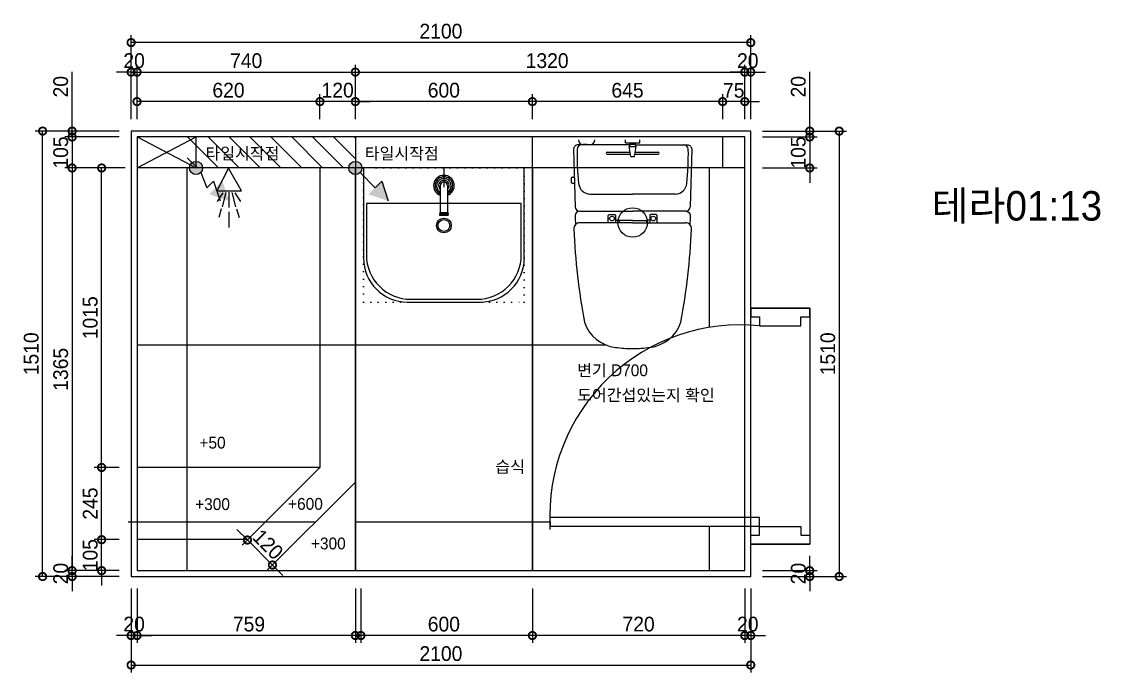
# Model space of a CAD drawing. Header units: inches. Extents: x 26859 to 99210, y 7818 to 34893.
# Drawn here: x 30796 to 34453, y 28966 to 31172 of the extents above; entities that cross this region are included whole.
import ezdxf

# ---------------------------------------------------------------- set-up
doc = ezdxf.new("R2010")
doc.units = ezdxf.units.IN
doc.header["$LTSCALE"] = 100
doc.header["$MEASUREMENT"] = 0
doc.header["$PDSIZE"] = 700.071425
doc.linetypes.add('DOT', pattern=[0.25, 0, -0.25])
doc.linetypes.add('HIDDEN', pattern=[0.375, 0.25, -0.125])
for name, color, linetype in [('0-ELC TEXT', 7, 'Continuous'), ('03-WAL NEW', 3, 'Continuous'), ('07-DIM WAL', 5, 'Continuous'), ('08-HAT', 8, 'Continuous'), ('1', 1, 'Continuous'), ('BATH', 4, 'Continuous'), ('CO-BATH', 6, 'Continuous'), ('fin', 5, 'Continuous'), ('HL', 6, 'HIDDEN'), ('TOILET-1', 6, 'Continuous'), ('WAL NEW', 3, 'Continuous'), ('도면층2', 2, 'Continuous'), ('도면층4', 4, 'Continuous'), ('도면층5', 5, 'Continuous')]:
    doc.layers.add(name, color=color, linetype=linetype)
doc.styles.add('스타일1', font='HY울릉도M.TTF')
doc.styles.add('코레일둥고', font='Korail_Round_Gothic_Medium.ttf')
doc.dimstyles.new('20', dxfattribs={"dimscale": 20, "dimtxt": 2.5, "dimasz": 2.5, "dimexe": 1.25, "dimexo": 2, "dimtad": 1, "dimdec": 0, "dimtxsty": '스타일1', "dimblk": 'DOTSMALL', "dimcen": 2.5, "dimclrd": 1, "dimclre": 1, "dimclrt": 7, "dimadec": 0, "dimazin": 0, "dimtfac": 1, "dimtdec": 0, "dimtix": 1, "dimtmove": 0, "dimatfit": 3, "dimldrblk": 'DOTSMALL', "dimfxl": 1.25, "dimarcsym": 0})
pattern_1 = [(0, (31357.4, 30675.96), (0, 600), []), (90, (31357.4, 30675.96), (-600, 4e-14), [])]

# ---------------------------------------------------------------- blocks, each defined once
blk = doc.blocks.new('A$C4B2D31F0')
at = {"layer": 'fin', "color": 4}
for p, q in [((185, 690.9), (20.4, 690.9)), ((37.2, 692.3), (24.7, 692.3)), ((37.2, 692.3), (49.7, 692.3)), ((200.9, 690.9), (365.5, 690.9)), ((47.7, 523.7), (192.9, 523.7)), ((338.2, 523.7), (192.9, 523.7)), ((12.6, 465.9), (192.9, 465.9)), ((373.3, 465.9), (192.9, 465.9)), ((192.9, 426.6), (13.7, 426.6)), ((192.9, 426.6), (372.2, 426.6))]:
    blk.add_line(p, q, dxfattribs=at)
for points in [[(20.4, 690.9), (7.9, 690.9, 0.421209), (-7.1, 675.5), (-2.4, 480.5, 0.001659)], [(365.5, 690.9), (378, 690.9, -0.421209), (392.9, 675.5), (388.3, 480.5, -0.001659)], [(12.6, 465.9, 0.371724), (-1.8, 451.2, 0.003515), (-1, 420.3, 0.320541)], [(373.3, 465.9, -0.371724), (387.7, 451.2, -0.003515), (386.9, 420.3, -0.320541)]]:
    blk.add_lwpolyline(points, format="xyb", dxfattribs=at)
for centre, radius, start, end in [((24.7, 707.3), 15, 180, 270), ((49.7, 707.3), 15, 270, 0), ((1004.3, 663.1), 1000, 179.3116, 185.9437), ((20.4, 674.9), 16, 90, 179.3116), ((365.5, 674.9), 16, 0.6884, 90), ((-618.4, 663.1), 1000, 354.0563, 0.6884), ((49.4, 563.7), 40, 185.9437, 267.5129), ((336.5, 563.7), 40, 272.4871, 354.0563), ((12.6, 480.9), 15, 181.3651, 270), ((373.3, 480.9), 15, 270, 358.6349), ((13.7, 406.6), 20, 90, 182.3333), ((2197.7, 495.6), 2205.9, 182.3333, 190.6081), ((-1811.8, 495.6), 2205.9, 349.3919, 357.6667), ((372.2, 406.6), 20, 357.6667, 90), ((148.7, 128.9), 125.5, 198.2964, 263.4241), ((237.2, 128.9), 125.5, 276.5759, 341.7036), ((192.9, 405.9), 405.9, 261.6993, 270), ((192.9, 405.9), 405.9, 270, 278.3007)]:
    blk.add_arc(centre, radius, start, end, dxfattribs=at)
at = {"layer": 'HL', "linetype": 'Continuous'}
for p, q in [((168.9, 697.3), (168.9, 707.3)), ((168.9, 697.3), (216.9, 697.3)), ((186, 692.5), (180.6, 697.3)), ((199.9, 692.5), (205.3, 697.3)), ((216.9, 697.3), (216.9, 707.3)), ((106.4, 666.3), (184.4, 666.3)), ((106.4, 659.3), (185.5, 659.3)), ((181.6, 685.5), (186, 692.5)), ((187, 651.2), (181.6, 685.5)), ((181.6, 685.5), (204.3, 685.5)), ((186, 692.5), (199.9, 692.5)), ((198.9, 651.2), (204.3, 685.5)), ((204.3, 685.5), (199.9, 692.5)), ((200.4, 659.3), (279.4, 659.3)), ((201.4, 666.3), (279.4, 666.3)), ((187, 651.2), (198.9, 651.2)), ((-16, 576.9), (-16, 564.8)), ((-12, 580.9), (-4.8, 580.9)), ((-12, 560.8), (-4.3, 560.8)), ((192.9, 433.7), (146.6, 433.7)), ((192.9, 433.7), (239.3, 433.7))]:
    blk.add_line(p, q, dxfattribs=at)
for points in [[(110.4, 426.6), (110.4, 450.8, -0.414214), (114.4, 454.8), (130.9, 454.8, -0.414214), (134.9, 450.8), (134.9, 435.2), (134.9, 426.6)], [(275.5, 426.6), (275.5, 450.8, 0.414214), (271.5, 454.8), (255, 454.8, 0.414214), (251, 450.8), (251, 435.2), (251, 426.6)], [(134.9, 435.2), (144.6, 435.2, -0.414214), (146.6, 433.2), (146.6, 426.6)], [(251, 435.2), (241.3, 435.2, 0.414214), (239.3, 433.2), (239.3, 426.6)]]:
    blk.add_lwpolyline(points, format="xyb", dxfattribs=at)
for centre in [(122.9, 440.9), (262.9, 440.9)]:
    blk.add_circle(centre, 8, dxfattribs=at)
for centre, radius, start, end in [((106.4, 662.8), 3.5, 90, 270), ((279.4, 662.8), 3.5, 270, 90), ((-12, 576.9), 4, 90, 180), ((-12, 564.8), 4, 180, 270)]:
    blk.add_arc(centre, radius, start, end, dxfattribs=at)
blk = doc.blocks.new('B-003')
blk.add_line((0, 0), (0, -65))
at = {"layer": 'CO-BATH'}
for p, q in [((272.5, 0), (-272.5, 0)), ((272.5, -305), (272.5, 0)), ((-272.5, 0), (-272.5, -305)), ((-122.5, -455), (122.5, -455))]:
    blk.add_line(p, q, dxfattribs=at)
at = {"layer": 'CO-BATH', "color": 8}
for p, q in [((-12.5, -60), (-12.5, -150.5)), ((12.5, -60), (12.5, -150.5)), ((-262.5, -120), (-262.5, -295)), ((262.5, -120), (-262.5, -120)), ((262.5, -295), (262.5, -120)), ((-14.5, -155.5), (-14.5, -160.5)), ((-14.5, -160.5), (14.5, -160.5)), ((-13.5, -150.5), (-13.5, -155.5)), ((13.5, -150.5), (13.5, -155.5)), ((14.5, -155.5), (14.5, -160.5)), ((-112.5, -445), (112.5, -445))]:
    blk.add_line(p, q, dxfattribs=at)
at = {"layer": 'CO-BATH', "color": 251}
for p, q in [((-14.5, -155.5), (14.5, -155.5)), ((-13.5, -150.5), (13.5, -150.5))]:
    blk.add_line(p, q, dxfattribs=at)
at = {"layer": 'CO-BATH', "color": 8, "linetype": 'DOT'}
blk.add_lwpolyline([(-272.5, -455), (272.5, -455), (272.5, 0), (-272.5, 0)], close=True, dxfattribs=at)
at = {"layer": 'CO-BATH', "color": 8}
blk.add_circle((0, -195), 25, dxfattribs=at)
at = {"layer": 'CO-BATH', "color": 251}
blk.add_circle((0, -195), 20, dxfattribs=at)
at = {"layer": 'CO-BATH', "color": 8}
for centre, radius, start, end in [((0, -60), 35, 290.9248, 249.0751), ((0, -60), 12.5, 360, 180), ((-112.5, -295), 150, 180, 270), ((112.5, -295), 150, 270, 0)]:
    blk.add_arc(centre, radius, start, end, dxfattribs=at)
at = {"layer": 'CO-BATH', "color": 251}
for radius, start, end in [(30, 294.6243, 245.3757), (25, 300, 240), (18, 313.9829, 226.017)]:
    blk.add_arc((0, -60), radius, start, end, dxfattribs=at)
at = {"layer": 'CO-BATH'}
for centre, start, end in [((-122.5, -305), 180, 270), ((122.5, -305), 270, 0)]:
    blk.add_arc(centre, 150, start, end, dxfattribs=at)
blk = doc.blocks.new('AC-8')
at = {"layer": 'BATH'}
for p, q in [((-50.8, 54), (-0.1, 142.7)), ((-0.1, 142.7), (45.4, 54)), ((45.4, 54), (-50.8, 54)), ((-24.7, 46.5), (-46.3, 12.2)), ((-13.5, 47.3), (-27.7, -7.9)), ((-1.6, 49.5), (-1.6, -10.8)), ((10.4, 47.3), (24.5, -7.9)), ((21.6, 46.5), (43.2, 12.2)), ((-31.4, -16.2), (-41.1, -49)), ((-1.6, -27.3), (-1.6, -88.5)), ((28.3, -16.2), (38, -49))]:
    blk.add_line(p, q, dxfattribs=at)
blk = doc.blocks.new('_DOTSMALL')
at = {"color": 0, "linetype": 'ByBlock', "const_width": 0.5}
blk.add_lwpolyline([(-0.0625, 0, 1), (0.0625, 0, 1)], format="xyb", close=True, dxfattribs=at)
blk = doc.blocks.new('*D491')
at = {"layer": '07-DIM WAL', "color": 1, "lineweight": -2}
for p, q in [((31167.4, 30841), (31167.4, 31126)), ((33267.4, 30841), (33267.4, 31126)), ((33267.4, 31101), (31167.4, 31101))]:
    blk.add_line(p, q, dxfattribs=at)
at = {"layer": 'Defpoints', "color": 0}
for p in [(31167.4, 31101), (31167.4, 30801), (33267.4, 30801)]:
    blk.add_point(p, dxfattribs=at)
at = {"layer": '07-DIM WAL', "color": 1, "lineweight": -2, "xscale": 50, "yscale": 50, "zscale": 50, "rotation": 180}
blk.add_blockref('_DOTSMALL', (31167.4, 31101), dxfattribs=at)
at = {"layer": '07-DIM WAL', "color": 1, "lineweight": -2, "xscale": 50, "yscale": 50, "zscale": 50}
blk.add_blockref('_DOTSMALL', (33267.4, 31101), dxfattribs=at)
at = {"layer": '07-DIM WAL', "color": 7, "insert": (32217.4, 31139.5), "char_height": 50, "attachment_point": 5, "style": '스타일1'}
blk.add_mtext('2100', dxfattribs=at)
blk = doc.blocks.new('*D433')
at = {"layer": '07-DIM WAL', "color": 1, "lineweight": -2}
for p, q in [((31167.4, 30841), (31167.4, 31026)), ((31187.4, 30841), (31187.4, 31026)), ((31167.4, 31001), (31117.4, 31001)), ((31167.4, 31001), (31187.4, 31001)), ((31187.4, 31001), (31237.4, 31001))]:
    blk.add_line(p, q, dxfattribs=at)
at = {"layer": 'Defpoints', "color": 0}
for p in [(31187.4, 31001), (31167.4, 30801), (31187.4, 30801)]:
    blk.add_point(p, dxfattribs=at)
at = {"layer": '07-DIM WAL', "color": 1, "lineweight": -2, "xscale": 50, "yscale": 50, "zscale": 50}
blk.add_blockref('_DOTSMALL', (31167.4, 31001), dxfattribs=at)
at = {"layer": '07-DIM WAL', "color": 1, "lineweight": -2, "xscale": 50, "yscale": 50, "zscale": 50, "rotation": 180}
blk.add_blockref('_DOTSMALL', (31187.4, 31001), dxfattribs=at)
at = {"layer": '07-DIM WAL', "color": 7, "insert": (31177.4, 31039.5), "char_height": 50, "attachment_point": 5, "style": '스타일1'}
blk.add_mtext('20', dxfattribs=at)
blk = doc.blocks.new('*D434')
at = {"layer": '07-DIM WAL', "color": 1, "lineweight": -2}
for p, q in [((31187.4, 30841), (31187.4, 31026)), ((31927.4, 30841), (31927.4, 31026)), ((31187.4, 31001), (31927.4, 31001))]:
    blk.add_line(p, q, dxfattribs=at)
at = {"layer": 'Defpoints', "color": 0}
for p in [(31927.4, 31001), (31187.4, 30801), (31927.4, 30801)]:
    blk.add_point(p, dxfattribs=at)
at = {"layer": '07-DIM WAL', "color": 1, "lineweight": -2, "xscale": 50, "yscale": 50, "zscale": 50, "rotation": 180}
blk.add_blockref('_DOTSMALL', (31187.4, 31001), dxfattribs=at)
at = {"layer": '07-DIM WAL', "color": 1, "lineweight": -2, "xscale": 50, "yscale": 50, "zscale": 50}
blk.add_blockref('_DOTSMALL', (31927.4, 31001), dxfattribs=at)
at = {"layer": '07-DIM WAL', "color": 7, "insert": (31557.4, 31039.5), "char_height": 50, "attachment_point": 5, "style": '스타일1'}
blk.add_mtext('740', dxfattribs=at)
blk = doc.blocks.new('*D435')
at = {"layer": '07-DIM WAL', "color": 1, "lineweight": -2}
for p, q in [((31927.4, 30841), (31927.4, 31026)), ((33247.4, 30841), (33247.4, 31026)), ((31927.4, 31001), (33247.4, 31001))]:
    blk.add_line(p, q, dxfattribs=at)
at = {"layer": 'Defpoints', "color": 0}
for p in [(33247.4, 31001), (31927.4, 30801), (33247.4, 30801)]:
    blk.add_point(p, dxfattribs=at)
at = {"layer": '07-DIM WAL', "color": 1, "lineweight": -2, "xscale": 50, "yscale": 50, "zscale": 50, "rotation": 180}
blk.add_blockref('_DOTSMALL', (31927.4, 31001), dxfattribs=at)
at = {"layer": '07-DIM WAL', "color": 1, "lineweight": -2, "xscale": 50, "yscale": 50, "zscale": 50}
blk.add_blockref('_DOTSMALL', (33247.4, 31001), dxfattribs=at)
at = {"layer": '07-DIM WAL', "color": 7, "insert": (32577.4, 31039.5), "char_height": 50, "attachment_point": 5, "style": '스타일1'}
blk.add_mtext('1320', dxfattribs=at)
blk = doc.blocks.new('*D436')
at = {"layer": '07-DIM WAL', "color": 1, "lineweight": -2}
for p, q in [((33247.4, 30841), (33247.4, 31026)), ((33267.4, 30841), (33267.4, 31026)), ((33247.4, 31001), (33197.4, 31001)), ((33247.4, 31001), (33267.4, 31001)), ((33267.4, 31001), (33317.4, 31001))]:
    blk.add_line(p, q, dxfattribs=at)
at = {"layer": 'Defpoints', "color": 0}
for p in [(33267.4, 31001), (33247.4, 30801), (33267.4, 30801)]:
    blk.add_point(p, dxfattribs=at)
at = {"layer": '07-DIM WAL', "color": 1, "lineweight": -2, "xscale": 50, "yscale": 50, "zscale": 50}
blk.add_blockref('_DOTSMALL', (33247.4, 31001), dxfattribs=at)
at = {"layer": '07-DIM WAL', "color": 1, "lineweight": -2, "xscale": 50, "yscale": 50, "zscale": 50, "rotation": 180}
blk.add_blockref('_DOTSMALL', (33267.4, 31001), dxfattribs=at)
at = {"layer": '07-DIM WAL', "color": 7, "insert": (33257.4, 31039.5), "char_height": 50, "attachment_point": 5, "style": '스타일1'}
blk.add_mtext('20', dxfattribs=at)
blk = doc.blocks.new('*D437')
at = {"layer": '07-DIM WAL', "color": 1, "lineweight": -2}
for p, q in [((33172.4, 30901), (33122.4, 30901)), ((33172.4, 30841), (33172.4, 30926)), ((33247.4, 30901), (33172.4, 30901)), ((33247.4, 30841), (33247.4, 30926)), ((33247.4, 30901), (33297.4, 30901))]:
    blk.add_line(p, q, dxfattribs=at)
at = {"layer": 'Defpoints', "color": 0}
for p in [(33172.4, 30901), (33172.4, 30801), (33247.4, 30801)]:
    blk.add_point(p, dxfattribs=at)
at = {"layer": '07-DIM WAL', "color": 1, "lineweight": -2, "xscale": 50, "yscale": 50, "zscale": 50}
blk.add_blockref('_DOTSMALL', (33172.4, 30901), dxfattribs=at)
at = {"layer": '07-DIM WAL', "color": 1, "lineweight": -2, "xscale": 50, "yscale": 50, "zscale": 50, "rotation": 180}
blk.add_blockref('_DOTSMALL', (33247.4, 30901), dxfattribs=at)
at = {"layer": '07-DIM WAL', "color": 7, "insert": (33209.9, 30939), "char_height": 50, "attachment_point": 5, "style": '스타일1'}
blk.add_mtext('75', dxfattribs=at)
blk = doc.blocks.new('*D438')
at = {"layer": '07-DIM WAL', "color": 1, "lineweight": -2}
for p, q in [((32527.4, 30841), (32527.4, 30926)), ((33172.4, 30901), (32527.4, 30901)), ((33172.4, 30841), (33172.4, 30926))]:
    blk.add_line(p, q, dxfattribs=at)
at = {"layer": 'Defpoints', "color": 0}
for p in [(32527.4, 30901), (32527.4, 30801), (33172.4, 30801)]:
    blk.add_point(p, dxfattribs=at)
at = {"layer": '07-DIM WAL', "color": 1, "lineweight": -2, "xscale": 50, "yscale": 50, "zscale": 50, "rotation": 180}
blk.add_blockref('_DOTSMALL', (32527.4, 30901), dxfattribs=at)
at = {"layer": '07-DIM WAL', "color": 1, "lineweight": -2, "xscale": 50, "yscale": 50, "zscale": 50}
blk.add_blockref('_DOTSMALL', (33172.4, 30901), dxfattribs=at)
at = {"layer": '07-DIM WAL', "color": 7, "insert": (32849.9, 30939.1), "char_height": 50, "attachment_point": 5, "style": '스타일1'}
blk.add_mtext('645', dxfattribs=at)
blk = doc.blocks.new('*D439')
at = {"layer": '07-DIM WAL', "color": 1, "lineweight": -2}
for p, q in [((31927.4, 30841), (31927.4, 30926)), ((32527.4, 30901), (31927.4, 30901)), ((32527.4, 30841), (32527.4, 30926))]:
    blk.add_line(p, q, dxfattribs=at)
at = {"layer": 'Defpoints', "color": 0}
for p in [(31927.4, 30901), (31927.4, 30801), (32527.4, 30801)]:
    blk.add_point(p, dxfattribs=at)
at = {"layer": '07-DIM WAL', "color": 1, "lineweight": -2, "xscale": 50, "yscale": 50, "zscale": 50, "rotation": 180}
blk.add_blockref('_DOTSMALL', (31927.4, 30901), dxfattribs=at)
at = {"layer": '07-DIM WAL', "color": 1, "lineweight": -2, "xscale": 50, "yscale": 50, "zscale": 50}
blk.add_blockref('_DOTSMALL', (32527.4, 30901), dxfattribs=at)
at = {"layer": '07-DIM WAL', "color": 7, "insert": (32227.4, 30939.5), "char_height": 50, "attachment_point": 5, "style": '스타일1'}
blk.add_mtext('600', dxfattribs=at)
blk = doc.blocks.new('*D440')
at = {"layer": '07-DIM WAL', "color": 1, "lineweight": -2}
for p, q in [((31807.4, 30901), (31757.4, 30901)), ((31807.4, 30841), (31807.4, 30926)), ((31927.4, 30901), (31807.4, 30901)), ((31927.4, 30841), (31927.4, 30926)), ((31927.4, 30901), (31977.4, 30901))]:
    blk.add_line(p, q, dxfattribs=at)
at = {"layer": 'Defpoints', "color": 0}
for p in [(31807.4, 30901), (31807.4, 30801), (31927.4, 30801)]:
    blk.add_point(p, dxfattribs=at)
at = {"layer": '07-DIM WAL', "color": 1, "lineweight": -2, "xscale": 50, "yscale": 50, "zscale": 50}
blk.add_blockref('_DOTSMALL', (31807.4, 30901), dxfattribs=at)
at = {"layer": '07-DIM WAL', "color": 1, "lineweight": -2, "xscale": 50, "yscale": 50, "zscale": 50, "rotation": 180}
blk.add_blockref('_DOTSMALL', (31927.4, 30901), dxfattribs=at)
at = {"layer": '07-DIM WAL', "color": 7, "insert": (31867.4, 30939.5), "char_height": 50, "attachment_point": 5, "style": '스타일1'}
blk.add_mtext('120', dxfattribs=at)
blk = doc.blocks.new('*D447')
at = {"layer": '07-DIM WAL', "color": 1, "lineweight": -2}
for p, q in [((31187.4, 30841), (31187.4, 30926)), ((31807.4, 30901), (31187.4, 30901)), ((31807.4, 30841), (31807.4, 30926))]:
    blk.add_line(p, q, dxfattribs=at)
at = {"layer": 'Defpoints', "color": 0}
for p in [(31187.4, 30901), (31187.4, 30801), (31807.4, 30801)]:
    blk.add_point(p, dxfattribs=at)
at = {"layer": '07-DIM WAL', "color": 1, "lineweight": -2, "xscale": 50, "yscale": 50, "zscale": 50, "rotation": 180}
blk.add_blockref('_DOTSMALL', (31187.4, 30901), dxfattribs=at)
at = {"layer": '07-DIM WAL', "color": 1, "lineweight": -2, "xscale": 50, "yscale": 50, "zscale": 50}
blk.add_blockref('_DOTSMALL', (31807.4, 30901), dxfattribs=at)
at = {"layer": '07-DIM WAL', "color": 7, "insert": (31497.4, 30939.5), "char_height": 50, "attachment_point": 5, "style": '스타일1'}
blk.add_mtext('620', dxfattribs=at)
blk = doc.blocks.new('*D494')
at = {"layer": '07-DIM WAL', "color": 1, "lineweight": -2}
for p, q in [((33307.4, 30801), (33592.4, 30801)), ((33567.4, 30801), (33567.4, 29291)), ((33307.4, 29291), (33592.4, 29291))]:
    blk.add_line(p, q, dxfattribs=at)
at = {"layer": 'Defpoints', "color": 0}
for p in [(33267.4, 30801), (33267.4, 29291), (33567.4, 29291)]:
    blk.add_point(p, dxfattribs=at)
at = {"layer": '07-DIM WAL', "color": 1, "lineweight": -2, "xscale": 50, "yscale": 50, "zscale": 50}
for p, rotation in [((33567.4, 30801), 90), ((33567.4, 29291), 270)]:
    blk.add_blockref('_DOTSMALL', p, dxfattribs=dict(at, rotation=rotation))
at = {"layer": '07-DIM WAL', "color": 7, "insert": (33528.9, 30046), "char_height": 50, "attachment_point": 5, "rotation": 90, "style": '스타일1'}
blk.add_mtext('1510', dxfattribs=at)
blk = doc.blocks.new('*D448')
at = {"layer": '07-DIM WAL', "color": 1, "lineweight": -2}
for p, q in [((33467.4, 29311), (33467.4, 29361)), ((33307.4, 29311), (33492.4, 29311)), ((33307.4, 29291), (33492.4, 29291)), ((33467.4, 29291), (33467.4, 29311)), ((33467.4, 29291), (33467.4, 29241))]:
    blk.add_line(p, q, dxfattribs=at)
at = {"layer": 'Defpoints', "color": 0}
for p in [(33267.4, 29311), (33267.4, 29291), (33467.4, 29311)]:
    blk.add_point(p, dxfattribs=at)
at = {"layer": '07-DIM WAL', "color": 1, "lineweight": -2, "xscale": 50, "yscale": 50, "zscale": 50}
for p, rotation in [((33467.4, 29311), 270), ((33467.4, 29291), 90)]:
    blk.add_blockref('_DOTSMALL', p, dxfattribs=dict(at, rotation=rotation))
at = {"layer": '07-DIM WAL', "color": 7, "insert": (33428.9, 29301), "char_height": 50, "attachment_point": 5, "rotation": 90, "style": '스타일1'}
blk.add_mtext('20', dxfattribs=at)
blk = doc.blocks.new('*D449')
at = {"layer": '07-DIM WAL', "color": 1, "lineweight": -2}
for p, q in [((33467.4, 30801), (33467.4, 31002)), ((33307.4, 30801), (33492.4, 30801)), ((33467.4, 30781), (33467.4, 30801)), ((33307.4, 30781), (33492.4, 30781)), ((33467.4, 30781), (33467.4, 30731))]:
    blk.add_line(p, q, dxfattribs=at)
at = {"layer": 'Defpoints', "color": 0}
for p in [(33267.4, 30801), (33267.4, 30781), (33467.4, 30781)]:
    blk.add_point(p, dxfattribs=at)
at = {"layer": '07-DIM WAL', "color": 1, "lineweight": -2, "xscale": 50, "yscale": 50, "zscale": 50}
for p, rotation in [((33467.4, 30801), 270), ((33467.4, 30781), 90)]:
    blk.add_blockref('_DOTSMALL', p, dxfattribs=dict(at, rotation=rotation))
at = {"layer": '07-DIM WAL', "color": 7, "insert": (33428.9, 30951.5), "char_height": 50, "attachment_point": 5, "rotation": 90, "style": '스타일1'}
blk.add_mtext('20', dxfattribs=at)
blk = doc.blocks.new('*D450')
at = {"layer": '07-DIM WAL', "color": 1, "lineweight": -2}
for p, q in [((33467.4, 30781), (33467.4, 30831)), ((33307.4, 30781), (33492.4, 30781)), ((33467.4, 30781), (33467.4, 30676)), ((33307.4, 30676), (33492.4, 30676)), ((33467.4, 30676), (33467.4, 30626))]:
    blk.add_line(p, q, dxfattribs=at)
at = {"layer": 'Defpoints', "color": 0}
for p in [(33267.4, 30781), (33267.4, 30676), (33467.4, 30676)]:
    blk.add_point(p, dxfattribs=at)
at = {"layer": '07-DIM WAL', "color": 1, "lineweight": -2, "xscale": 50, "yscale": 50, "zscale": 50}
for p, rotation in [((33467.4, 30781), 270), ((33467.4, 30676), 90)]:
    blk.add_blockref('_DOTSMALL', p, dxfattribs=dict(at, rotation=rotation))
at = {"layer": '07-DIM WAL', "color": 7, "insert": (33428.9, 30728.5), "char_height": 50, "attachment_point": 5, "rotation": 90, "style": '스타일1'}
blk.add_mtext('105', dxfattribs=at)
blk = doc.blocks.new('*D495')
at = {"layer": '07-DIM WAL', "color": 1, "lineweight": -2}
for p, q in [((31127.4, 30801), (30842.4, 30801)), ((30867.4, 29291), (30867.4, 30801)), ((31127.4, 29291), (30842.4, 29291))]:
    blk.add_line(p, q, dxfattribs=at)
at = {"layer": 'Defpoints', "color": 0}
for p in [(30867.4, 30801), (31167.4, 30801), (31167.4, 29291)]:
    blk.add_point(p, dxfattribs=at)
at = {"layer": '07-DIM WAL', "color": 1, "lineweight": -2, "xscale": 50, "yscale": 50, "zscale": 50}
for p, rotation in [((30867.4, 30801), 90), ((30867.4, 29291), 270)]:
    blk.add_blockref('_DOTSMALL', p, dxfattribs=dict(at, rotation=rotation))
at = {"layer": '07-DIM WAL', "color": 7, "insert": (30828.9, 30046), "char_height": 50, "attachment_point": 5, "rotation": 90, "style": '스타일1'}
blk.add_mtext('1510', dxfattribs=at)
blk = doc.blocks.new('*D451')
at = {"layer": '07-DIM WAL', "color": 1, "lineweight": -2}
for p, q in [((30967.4, 30801), (30967.4, 31002)), ((31127.4, 30801), (30942.4, 30801)), ((30967.4, 30781), (30967.4, 30801)), ((31127.4, 30781), (30942.4, 30781)), ((30967.4, 30781), (30967.4, 30731))]:
    blk.add_line(p, q, dxfattribs=at)
at = {"layer": 'Defpoints', "color": 0}
for p in [(31167.4, 30801), (30967.4, 30781), (31167.4, 30781)]:
    blk.add_point(p, dxfattribs=at)
at = {"layer": '07-DIM WAL', "color": 1, "lineweight": -2, "xscale": 50, "yscale": 50, "zscale": 50}
for p, rotation in [((30967.4, 30801), 270), ((30967.4, 30781), 90)]:
    blk.add_blockref('_DOTSMALL', p, dxfattribs=dict(at, rotation=rotation))
at = {"layer": '07-DIM WAL', "color": 7, "insert": (30928.9, 30951.5), "char_height": 50, "attachment_point": 5, "rotation": 90, "style": '스타일1'}
blk.add_mtext('20', dxfattribs=at)
blk = doc.blocks.new('*D452')
at = {"layer": '07-DIM WAL', "color": 1, "lineweight": -2}
for p, q in [((30967.4, 30781), (30967.4, 30831)), ((31127.4, 30781), (30942.4, 30781)), ((30967.4, 30781), (30967.4, 30676)), ((31127.4, 30676), (30942.4, 30676)), ((30967.4, 30676), (30967.4, 30626))]:
    blk.add_line(p, q, dxfattribs=at)
at = {"layer": 'Defpoints', "color": 0}
for p in [(31167.4, 30781), (30967.4, 30676), (31167.4, 30676)]:
    blk.add_point(p, dxfattribs=at)
at = {"layer": '07-DIM WAL', "color": 1, "lineweight": -2, "xscale": 50, "yscale": 50, "zscale": 50}
for p, rotation in [((30967.4, 30781), 270), ((30967.4, 30676), 90)]:
    blk.add_blockref('_DOTSMALL', p, dxfattribs=dict(at, rotation=rotation))
at = {"layer": '07-DIM WAL', "color": 7, "insert": (30928.9, 30728.5), "char_height": 50, "attachment_point": 5, "rotation": 90, "style": '스타일1'}
blk.add_mtext('105', dxfattribs=at)
blk = doc.blocks.new('*D453')
at = {"layer": '07-DIM WAL', "color": 1, "lineweight": -2}
for p, q in [((31127.4, 30676), (30942.4, 30676)), ((30967.4, 30676), (30967.4, 29311)), ((31127.4, 29311), (30942.4, 29311))]:
    blk.add_line(p, q, dxfattribs=at)
at = {"layer": 'Defpoints', "color": 0}
for p in [(31167.4, 30676), (30967.4, 29311), (31167.4, 29311)]:
    blk.add_point(p, dxfattribs=at)
at = {"layer": '07-DIM WAL', "color": 1, "lineweight": -2, "xscale": 50, "yscale": 50, "zscale": 50}
for p, rotation in [((30967.4, 30676), 90), ((30967.4, 29311), 270)]:
    blk.add_blockref('_DOTSMALL', p, dxfattribs=dict(at, rotation=rotation))
at = {"layer": '07-DIM WAL', "color": 7, "insert": (30928.8, 29993.5), "char_height": 50, "attachment_point": 5, "rotation": 90, "style": '스타일1'}
blk.add_mtext('1365', dxfattribs=at)
blk = doc.blocks.new('*D454')
at = {"layer": '07-DIM WAL', "color": 1, "lineweight": -2}
for p, q in [((30967.4, 29311), (30967.4, 29361)), ((31127.4, 29311), (30942.4, 29311)), ((31127.4, 29291), (30942.4, 29291)), ((30967.4, 29291), (30967.4, 29311)), ((30967.4, 29291), (30967.4, 29241))]:
    blk.add_line(p, q, dxfattribs=at)
at = {"layer": 'Defpoints', "color": 0}
for p in [(30967.4, 29311), (31167.4, 29311), (31167.4, 29291)]:
    blk.add_point(p, dxfattribs=at)
at = {"layer": '07-DIM WAL', "color": 1, "lineweight": -2, "xscale": 50, "yscale": 50, "zscale": 50}
for p, rotation in [((30967.4, 29311), 270), ((30967.4, 29291), 90)]:
    blk.add_blockref('_DOTSMALL', p, dxfattribs=dict(at, rotation=rotation))
at = {"layer": '07-DIM WAL', "color": 7, "insert": (30928.9, 29301), "char_height": 50, "attachment_point": 5, "rotation": 90, "style": '스타일1'}
blk.add_mtext('20', dxfattribs=at)
blk = doc.blocks.new('*D441')
at = {"layer": '07-DIM WAL', "color": 1, "lineweight": -2}
for p, q in [((31067.4, 29416), (31067.4, 29466)), ((31127.4, 29416), (31042.4, 29416)), ((31067.4, 29311), (31067.4, 29416)), ((31127.4, 29311), (31042.4, 29311)), ((31067.4, 29311), (31067.4, 29261))]:
    blk.add_line(p, q, dxfattribs=at)
at = {"layer": 'Defpoints', "color": 0}
for p in [(31067.4, 29416), (31167.4, 29416), (31167.4, 29311)]:
    blk.add_point(p, dxfattribs=at)
at = {"layer": '07-DIM WAL', "color": 1, "lineweight": -2, "xscale": 50, "yscale": 50, "zscale": 50}
for p, rotation in [((31067.4, 29416), 270), ((31067.4, 29311), 90)]:
    blk.add_blockref('_DOTSMALL', p, dxfattribs=dict(at, rotation=rotation))
at = {"layer": '07-DIM WAL', "color": 7, "insert": (31028.9, 29363.5), "char_height": 50, "attachment_point": 5, "rotation": 90, "style": '스타일1'}
blk.add_mtext('105', dxfattribs=at)
blk = doc.blocks.new('*D442')
at = {"layer": '07-DIM WAL', "color": 1, "lineweight": -2}
for p, q in [((31127.4, 29660.7), (31042.4, 29660.7)), ((31067.4, 29416), (31067.4, 29660.7)), ((31127.4, 29416), (31042.4, 29416))]:
    blk.add_line(p, q, dxfattribs=at)
at = {"layer": 'Defpoints', "color": 0}
for p in [(31067.4, 29660.7), (31167.4, 29660.7), (31167.4, 29416)]:
    blk.add_point(p, dxfattribs=at)
at = {"layer": '07-DIM WAL', "color": 1, "lineweight": -2, "xscale": 50, "yscale": 50, "zscale": 50}
for p, rotation in [((31067.4, 29660.7), 90), ((31067.4, 29416), 270)]:
    blk.add_blockref('_DOTSMALL', p, dxfattribs=dict(at, rotation=rotation))
at = {"layer": '07-DIM WAL', "color": 7, "insert": (31028.9, 29538.3), "char_height": 50, "attachment_point": 5, "rotation": 90, "style": '스타일1'}
blk.add_mtext('245', dxfattribs=at)
blk = doc.blocks.new('*D492')
at = {"layer": '07-DIM WAL', "color": 1, "lineweight": -2}
for p, q in [((31147.4, 30676), (31042.4, 30676)), ((31067.4, 29660.7), (31067.4, 30676)), ((31127.4, 29660.7), (31042.4, 29660.7))]:
    blk.add_line(p, q, dxfattribs=at)
at = {"layer": 'Defpoints', "color": 0}
for p in [(31067.4, 30676), (31187.4, 30676), (31167.4, 29660.7)]:
    blk.add_point(p, dxfattribs=at)
at = {"layer": '07-DIM WAL', "color": 1, "lineweight": -2, "xscale": 50, "yscale": 50, "zscale": 50}
for p, rotation in [((31067.4, 30676), 90), ((31067.4, 29660.7), 270)]:
    blk.add_blockref('_DOTSMALL', p, dxfattribs=dict(at, rotation=rotation))
at = {"layer": '07-DIM WAL', "color": 7, "insert": (31028.9, 30168.3), "char_height": 50, "attachment_point": 5, "rotation": 90, "style": '스타일1'}
blk.add_mtext('1015', dxfattribs=at)
blk = doc.blocks.new('*D493')
at = {"layer": '07-DIM WAL', "color": 1, "lineweight": -2}
for p, q in [((31561.6, 29414.9), (31526.2, 29450.2)), ((31583.5, 29436.8), (31543.9, 29397.2)), ((31561.6, 29414.9), (31646.4, 29330)), ((31668.4, 29351.9), (31628.7, 29312.3)), ((31646.4, 29330), (31681.8, 29294.6))]:
    blk.add_line(p, q, dxfattribs=at)
at = {"layer": 'Defpoints', "color": 0}
for p in [(31611.8, 29465.1), (31696.6, 29380.2), (31646.4, 29330)]:
    blk.add_point(p, dxfattribs=at)
at = {"layer": '07-DIM WAL', "color": 1, "lineweight": -2, "xscale": 50, "yscale": 50, "zscale": 50}
for p, rotation in [((31561.6, 29414.9), 315), ((31646.4, 29330), 135)]:
    blk.add_blockref('_DOTSMALL', p, dxfattribs=dict(at, rotation=rotation))
at = {"layer": '07-DIM WAL', "color": 7, "insert": (31631.2, 29399.7), "char_height": 50, "attachment_point": 5, "rotation": 315, "style": '스타일1'}
blk.add_mtext('120', dxfattribs=at)
blk = doc.blocks.new('*D443')
at = {"layer": '07-DIM WAL', "color": 1, "lineweight": -2}
for p, q in [((31167.4, 29251), (31167.4, 28966)), ((33267.4, 29251), (33267.4, 28966)), ((31167.4, 28991), (33267.4, 28991))]:
    blk.add_line(p, q, dxfattribs=at)
at = {"layer": 'Defpoints', "color": 0}
for p in [(31167.4, 29291), (33267.4, 29291), (33267.4, 28991)]:
    blk.add_point(p, dxfattribs=at)
at = {"layer": '07-DIM WAL', "color": 1, "lineweight": -2, "xscale": 50, "yscale": 50, "zscale": 50, "rotation": 180}
blk.add_blockref('_DOTSMALL', (31167.4, 28991), dxfattribs=at)
at = {"layer": '07-DIM WAL', "color": 1, "lineweight": -2, "xscale": 50, "yscale": 50, "zscale": 50}
blk.add_blockref('_DOTSMALL', (33267.4, 28991), dxfattribs=at)
at = {"layer": '07-DIM WAL', "color": 7, "insert": (32217.4, 29029.5), "char_height": 50, "attachment_point": 5, "style": '스타일1'}
blk.add_mtext('2100', dxfattribs=at)
blk = doc.blocks.new('*D444')
at = {"layer": '07-DIM WAL', "color": 1, "lineweight": -2}
for p, q in [((33247.4, 29251), (33247.4, 29066)), ((33267.4, 29251), (33267.4, 29066)), ((33247.4, 29091), (33197.4, 29091)), ((33267.4, 29091), (33247.4, 29091)), ((33267.4, 29091), (33317.4, 29091))]:
    blk.add_line(p, q, dxfattribs=at)
at = {"layer": 'Defpoints', "color": 0}
for p in [(33247.4, 29291), (33267.4, 29291), (33247.4, 29091)]:
    blk.add_point(p, dxfattribs=at)
at = {"layer": '07-DIM WAL', "color": 1, "lineweight": -2, "xscale": 50, "yscale": 50, "zscale": 50}
blk.add_blockref('_DOTSMALL', (33247.4, 29091), dxfattribs=at)
at = {"layer": '07-DIM WAL', "color": 1, "lineweight": -2, "xscale": 50, "yscale": 50, "zscale": 50, "rotation": 180}
blk.add_blockref('_DOTSMALL', (33267.4, 29091), dxfattribs=at)
at = {"layer": '07-DIM WAL', "color": 7, "insert": (33257.4, 29129.5), "char_height": 50, "attachment_point": 5, "style": '스타일1'}
blk.add_mtext('20', dxfattribs=at)
blk = doc.blocks.new('*D445')
at = {"layer": '07-DIM WAL', "color": 1, "lineweight": -2}
for p, q in [((32527.4, 29251), (32527.4, 29066)), ((33247.4, 29251), (33247.4, 29066)), ((33247.4, 29091), (32527.4, 29091))]:
    blk.add_line(p, q, dxfattribs=at)
at = {"layer": 'Defpoints', "color": 0}
for p in [(32527.4, 29291), (33247.4, 29291), (32527.4, 29091)]:
    blk.add_point(p, dxfattribs=at)
at = {"layer": '07-DIM WAL', "color": 1, "lineweight": -2, "xscale": 50, "yscale": 50, "zscale": 50, "rotation": 180}
blk.add_blockref('_DOTSMALL', (32527.4, 29091), dxfattribs=at)
at = {"layer": '07-DIM WAL', "color": 1, "lineweight": -2, "xscale": 50, "yscale": 50, "zscale": 50}
blk.add_blockref('_DOTSMALL', (33247.4, 29091), dxfattribs=at)
at = {"layer": '07-DIM WAL', "color": 7, "insert": (32887.4, 29129.5), "char_height": 50, "attachment_point": 5, "style": '스타일1'}
blk.add_mtext('720', dxfattribs=at)
blk = doc.blocks.new('*D446')
at = {"layer": '07-DIM WAL', "color": 1, "lineweight": -2}
for p, q in [((31927.4, 29251), (31927.4, 29066)), ((32527.4, 29251), (32527.4, 29066)), ((32527.4, 29091), (31927.4, 29091))]:
    blk.add_line(p, q, dxfattribs=at)
at = {"layer": 'Defpoints', "color": 0}
for p in [(31927.4, 29291), (32527.4, 29291), (31927.4, 29091)]:
    blk.add_point(p, dxfattribs=at)
at = {"layer": '07-DIM WAL', "color": 1, "lineweight": -2, "xscale": 50, "yscale": 50, "zscale": 50, "rotation": 180}
blk.add_blockref('_DOTSMALL', (31927.4, 29091), dxfattribs=at)
at = {"layer": '07-DIM WAL', "color": 1, "lineweight": -2, "xscale": 50, "yscale": 50, "zscale": 50}
blk.add_blockref('_DOTSMALL', (32527.4, 29091), dxfattribs=at)
at = {"layer": '07-DIM WAL', "color": 7, "insert": (32227.4, 29129.5), "char_height": 50, "attachment_point": 5, "style": '스타일1'}
blk.add_mtext('600', dxfattribs=at)
blk = doc.blocks.new('*D496')
at = {"layer": '07-DIM WAL', "color": 1, "lineweight": -2}
for p, q in [((31187.4, 29251), (31187.4, 29066)), ((31946.2, 29251), (31946.2, 29066)), ((31946.2, 29091), (31187.4, 29091))]:
    blk.add_line(p, q, dxfattribs=at)
at = {"layer": 'Defpoints', "color": 0}
for p in [(31187.4, 29291), (31946.2, 29291), (31187.4, 29091)]:
    blk.add_point(p, dxfattribs=at)
at = {"layer": '07-DIM WAL', "color": 1, "lineweight": -2, "xscale": 50, "yscale": 50, "zscale": 50, "rotation": 180}
blk.add_blockref('_DOTSMALL', (31187.4, 29091), dxfattribs=at)
at = {"layer": '07-DIM WAL', "color": 1, "lineweight": -2, "xscale": 50, "yscale": 50, "zscale": 50}
blk.add_blockref('_DOTSMALL', (31946.2, 29091), dxfattribs=at)
at = {"layer": '07-DIM WAL', "color": 7, "insert": (31566.8, 29129.4), "char_height": 50, "attachment_point": 5, "style": '스타일1'}
blk.add_mtext('759', dxfattribs=at)
blk = doc.blocks.new('*D456')
at = {"layer": '07-DIM WAL', "color": 1, "lineweight": -2}
for p, q in [((31167.4, 29251), (31167.4, 29066)), ((31187.4, 29251), (31187.4, 29066)), ((31167.4, 29091), (31117.4, 29091)), ((31187.4, 29091), (31167.4, 29091)), ((31187.4, 29091), (31237.4, 29091))]:
    blk.add_line(p, q, dxfattribs=at)
at = {"layer": 'Defpoints', "color": 0}
for p in [(31167.4, 29291), (31187.4, 29291), (31167.4, 29091)]:
    blk.add_point(p, dxfattribs=at)
at = {"layer": '07-DIM WAL', "color": 1, "lineweight": -2, "xscale": 50, "yscale": 50, "zscale": 50}
blk.add_blockref('_DOTSMALL', (31167.4, 29091), dxfattribs=at)
at = {"layer": '07-DIM WAL', "color": 1, "lineweight": -2, "xscale": 50, "yscale": 50, "zscale": 50, "rotation": 180}
blk.add_blockref('_DOTSMALL', (31187.4, 29091), dxfattribs=at)
at = {"layer": '07-DIM WAL', "color": 7, "insert": (31177.4, 29129.5), "char_height": 50, "attachment_point": 5, "style": '스타일1'}
blk.add_mtext('20', dxfattribs=at)

msp = doc.modelspace()

# ---------------------------------------------------------------- hatches: boundary and pattern name
at = {"layer": '08-HAT'}
h = msp.add_hatch(dxfattribs=at)
h.set_pattern_fill('_USER', color=256, scale=600, double=1, pattern_type=0)
h.set_pattern_definition(pattern_1)
h.paths.add_polyline_path([(31927.4, 30676), (31807.4, 30676), (31807.4, 29660.7), (31562.7, 29416), (31157.4, 29416), (31157.4, 29311), (31627.4, 29311), (31927.4, 29611)])
h.paths.add_polyline_path([(31807.4, 29660.7), (31157.4, 29660.7), (31157.4, 29416), (31562.7, 29416)], flags=17)
h.paths.add_polyline_path([(31927.4, 29611), (31627.4, 29311), (31927.4, 29311)], flags=0)
h = msp.add_hatch(dxfattribs=at)
h.set_pattern_fill('_USER', color=256, scale=600, double=1, pattern_type=0)
h.set_pattern_definition(pattern_1)
h.paths.add_polyline_path([(31807.4, 30676), (31517.4, 30676), (31561.7, 30598.4), (31477.6, 30598.4), (31517.4, 30676), (31187.4, 30676), (31187.4, 29660.7), (31807.4, 29660.7)])
h = msp.add_hatch(dxfattribs=at)
h.set_pattern_fill('_USER', color=256, scale=600, double=1, pattern_type=0)
h.set_pattern_definition([(0, (31927.4, 30675.96), (0, 600), []), (90, (31927.4, 30675.96), (-600, 4e-14), [])])
h.paths.add_polyline_path([(32527.4, 30676), (32499.9, 30676), (32499.9, 30371), (32499.9, 30221), (31954.9, 30221), (31954.9, 30676), (31927.4, 30676), (31927.4, 29311), (32527.4, 29311)])
h.paths.add_polyline_path([(32928.8, 30068.3, -0.005656), (32926, 30067.9, -0.036235), (32867.4, 30063.7, -0.036235), (32808.8, 30067.9, -0.292078), (32704, 30153.2, -0.036121), (32668.1, 30469.5, -0.200323), (32673.5, 30483.9, -0.003215), (32672.7, 30512.2, -0.420239), (32687, 30529.6, -0.407252), (32672, 30544.2), (32670.1, 30624.5), (32662.4, 30624.5, -0.414214), (32658.4, 30628.5), (32658.4, 30640.6, -0.414214), (32662.4, 30644.6), (32669.6, 30644.6), (32668.9, 30676), (32527.4, 30676), (32527.4, 29603.8), (32537.4, 29603.8), (32537.4, 29703.8), (32620.4, 29703.8, -0.191637)])
h.paths.add_polyline_path([(33247.4, 30676), (33065.9, 30676), (33062.7, 30544.2, -0.407252), (33047.7, 30529.6, -0.420239), (33062.1, 30512.2, -0.003215), (33061.3, 30483.9, -0.200323), (33066.6, 30469.5, -0.036121), (33030.8, 30153.2, -0.131386), (32995.2, 30099, -0.100167), (33247.4, 30144)])
h.paths.add_polyline_path([(33247.4, 29461), (32587.4, 29461), (32587.4, 29472.2, -0.09131), (32620.4, 29703.8), (32537.4, 29703.8), (32537.4, 29603.8), (32527.4, 29603.8), (32527.4, 29311), (33247.4, 29311)])
h.paths.add_polyline_path([(31954.9, 30371), (31954.9, 30221), (32104.9, 30221, -0.414214)], flags=17)
h.paths.add_polyline_path([(32499.9, 30371, -0.414214), (32349.9, 30221), (32499.9, 30221)], flags=17)
at = {"layer": '1'}
h = msp.add_hatch(color=10, dxfattribs=at)
h.dxf.hatch_style = 1
h.paths.add_polyline_path([(31499.1, 30564.3), (31476.7, 30631.3), (31454.4, 30608.9), (31432, 30586.6)])
h.paths.add_polyline_path([(31387.4, 30653.6, 1), (31387.4, 30698.3, 1)])
h = msp.add_hatch(color=10, dxfattribs=at)
h.dxf.hatch_style = 1
h.paths.add_polyline_path([(32039.1, 30564.3), (32016.7, 30631.3), (31994.4, 30608.9), (31972, 30586.6)])
h.paths.add_polyline_path([(31927.4, 30653.6, 1), (31927.4, 30698.3, 1)])
at = {"layer": 'WAL NEW'}
h = msp.add_hatch(dxfattribs=at)
h.set_pattern_fill('_USER', color=256, scale=50, angle=135, pattern_type=0)
h.set_pattern_definition([(135, (62906.047, -27707.88), (-35.35534, -35.35534), [])])
h.paths.add_polyline_path([(31927.4, 30676), (31927.4, 30781), (31357.4, 30781), (31357.4, 30676)])

# ---------------------------------------------------------------- linework, layer by layer
msp.add_circle((32867.4, 30491), 50)
at = {"layer": '03-WAL NEW'}
for p, q in [((31927.4, 30781), (31927.4, 29311)), ((32527.4, 30676), (32527.4, 30781)), ((33172.4, 30676), (33172.4, 30781)), ((33247.4, 30676), (31187.4, 30676)), ((31807.4, 30676), (31807.4, 29660.7)), ((31807.4, 29660.7), (31187.4, 29660.7)), ((31562.7, 29416), (31807.4, 29660.7)), ((31562.7, 29416), (31187.4, 29416))]:
    msp.add_line(p, q, dxfattribs=at)
for points in [[(31387.4, 30676), (31387.4, 30781)], [(31927.4, 29311), (31927.4, 29611), (31627.4, 29311), (31927.4, 29311)]]:
    msp.add_lwpolyline(points, dxfattribs=at)
at = {"layer": '08-HAT', "color": 1}
for p, q in [((31187.4, 30676), (31387.4, 30781)), ((31187.4, 30781), (31387.4, 30676))]:
    msp.add_line(p, q, dxfattribs=at)
at = {"layer": '08-HAT'}
msp.add_line((32527.4, 30676), (32527.4, 29311), dxfattribs=at)
at = {"layer": '1', "color": 10}
for p, q in [((31403.2, 30660.2), (31424.4, 30608.9)), ((31943.2, 30660.2), (31994.4, 30608.9)), ((31424.4, 30608.9), (31446.7, 30631.3)), ((31446.7, 30631.3), (31469.1, 30564.3)), ((31994.4, 30608.9), (32016.7, 30631.3)), ((32016.7, 30631.3), (32039.1, 30564.3))]:
    msp.add_line(p, q, dxfattribs=at)
for centre in [(31387.4, 30676), (31927.4, 30676)]:
    msp.add_circle(centre, 22.3, dxfattribs=at)
at = {"layer": 'BATH'}
msp.add_lwpolyline([(31187.4, 30781), (31187.4, 29311), (33247.4, 29311), (33247.4, 30781)], close=True, dxfattribs=at)
at = {"layer": '도면층2'}
for p, q in [((33267.4, 30201), (33467.4, 30201)), ((33267.4, 29401), (33467.4, 29401))]:
    msp.add_line(p, q, dxfattribs=at)
msp.add_lwpolyline([(33267.4, 29291), (33267.4, 30801), (31167.4, 30801), (31167.4, 29291)], close=True, dxfattribs=at)
at = {"layer": '도면층4'}
for p, q in [((33267.4, 30201), (33467.4, 30201)), ((33467.4, 30201), (33467.4, 29401)), ((32587.4, 29451), (32587.4, 29481)), ((33297.4, 29491), (32587.9, 29491)), ((33297.4, 29461), (33297.4, 29491)), ((33297.4, 29461), (32587.4, 29461)), ((33467.4, 29401), (33267.4, 29401)), ((33267.4, 29401), (33467.4, 29401))]:
    msp.add_line(p, q, dxfattribs=at)
for points in [[(33267.4, 30201), (33267.4, 30171), (33297.4, 30171), (33297.4, 30141), (33437.4, 30141), (33437.4, 30171), (33467.4, 30171), (33467.4, 30201), (33267.4, 30201)], [(33267.4, 29401), (33267.4, 29431), (33297.4, 29431), (33297.4, 29461), (33437.4, 29461), (33437.4, 29431), (33467.4, 29431), (33467.4, 29401), (33267.4, 29401)]]:
    msp.add_lwpolyline(points, dxfattribs=at)
at = {"layer": '도면층5'}
msp.add_arc((33232.6, 29498.4), 645.8, 84.2444, 183.3276, dxfattribs=at)

# ---------------------------------------------------------------- block references
msp.add_blockref('A$C4B2D31F0', (32674.4, 30063.7))
at = {"layer": '07-DIM WAL'}
msp.add_blockref('B-003', (32227.4, 30676), dxfattribs=at)
at = {"layer": 'TOILET-1', "linetype": 'Continuous', "xscale": -0.873786407766195, "yscale": 0.873786407766195, "zscale": 0.873786407766195}
msp.add_blockref('AC-8', (31497.3, 30551.2), dxfattribs=at)

# ---------------------------------------------------------------- texts
at = {"layer": '0-ELC TEXT', "color": 10, "style": '코레일둥고'}
for s, p in [('타일시작점', (31419.3, 30705.1)), ('타일시작점', (31959.3, 30705.1)), ('변기 D700', (32679, 29970.2)), ('도어간섭있는지 확인', (32679, 29886.1))]:
    msp.add_text(s, height=40, dxfattribs=at).set_placement(p)
at = {"layer": '0-ELC TEXT', "color": 140, "style": '코레일둥고'}
msp.add_text('테라01:13', height=100, dxfattribs=at).set_placement((33880.2, 30497.7))
at = {"layer": '0-ELC TEXT', "style": '코레일둥고'}
for s, p in [('+50', (31398.9, 29724.8)), ('습식', (32401.9, 29643.1)), ('+300', (31384.4, 29516.4)), ('+600', (31699.3, 29517.3)), ('+300', (31776.9, 29383.1))]:
    msp.add_text(s, height=40, dxfattribs=at).set_placement(p)

# ---------------------------------------------------------------- dimensions: what is measured, and where the dimension line sits
at = {"layer": '07-DIM WAL'}
for base, p1, p2, picture, middle in [((31167.4, 31101), (33267.4, 30801), (31167.4, 30801), '*D491', (32217.4, 31139.5)), ((31187.4, 31001), (31167.4, 30801), (31187.4, 30801), '*D433', (31177.4, 31039.5)), ((31927.4, 31001), (31187.4, 30801), (31927.4, 30801), '*D434', (31557.4, 31039.5)), ((33267.4, 31001), (33247.4, 30801), (33267.4, 30801), '*D436', (33257.4, 31039.5)), ((31187.4, 30901), (31807.4, 30801), (31187.4, 30801), '*D447', (31497.4, 30939.5)), ((31807.4, 30901), (31927.4, 30801), (31807.4, 30801), '*D440', (31867.4, 30939.5)), ((31927.4, 30901), (32527.4, 30801), (31927.4, 30801), '*D439', (32227.4, 30939.5)), ((32527.4, 30901), (33172.4, 30801), (32527.4, 30801), '*D438', (32849.9, 30939.1)), ((33172.4, 30901), (33247.4, 30801), (33172.4, 30801), '*D437', (33209.9, 30939)), ((31167.4, 29091), (31187.4, 29291), (31167.4, 29291), '*D456', (31177.4, 29129.5)), ((33267.4, 28991), (31167.4, 29291), (33267.4, 29291), '*D443', (32217.4, 29029.5)), ((31187.4, 29091), (31946.2, 29291), (31187.4, 29291), '*D496', (31566.8, 29129.4)), ((31927.4, 29091), (32527.4, 29291), (31927.4, 29291), '*D446', (32227.4, 29129.5)), ((32527.4, 29091), (33247.4, 29291), (32527.4, 29291), '*D445', (32887.4, 29129.5)), ((33247.4, 29091), (33267.4, 29291), (33247.4, 29291), '*D444', (33257.4, 29129.5))]:
    dim = msp.add_linear_dim(base=base, p1=p1, p2=p2, dimstyle='20', dxfattribs=at)
    dim.commit()
    dim.dimension.update_dxf_attribs({"geometry": picture, "text_midpoint": middle})
dim = msp.add_linear_dim(base=(33247.4, 31001), p1=(31927.4, 30801), p2=(33247.4, 30801), dimstyle='20', dxfattribs=at)
dim.commit()
dim.dimension.update_dxf_attribs({"geometry": '*D435', "text_midpoint": (32577.4, 31001), "dimtype": 160})
for base, p1, p2, picture, middle in [((30967.4, 30781), (31167.4, 30801), (31167.4, 30781), '*D451', (30967.4, 30951.5)), ((33467.4, 30781), (33267.4, 30801), (33267.4, 30781), '*D449', (33467.4, 30951.5))]:
    dim = msp.add_linear_dim(base=base, p1=p1, p2=p2, angle=90, dimstyle='20', dxfattribs=at)
    dim.commit()
    dim.dimension.update_dxf_attribs({"geometry": picture, "text_midpoint": middle, "dimtype": 160})
for base, p1, p2, picture, middle in [((30967.4, 30676), (31167.4, 30781), (31167.4, 30676), '*D452', (30928.9, 30728.5)), ((33467.4, 30676), (33267.4, 30781), (33267.4, 30676), '*D450', (33428.9, 30728.5)), ((30867.4, 30801), (31167.4, 29291), (31167.4, 30801), '*D495', (30828.9, 30046)), ((33567.4, 29291), (33267.4, 30801), (33267.4, 29291), '*D494', (33528.9, 30046)), ((30967.4, 29311), (31167.4, 30676), (31167.4, 29311), '*D453', (30928.8, 29993.5)), ((31067.4, 30676), (31167.4, 29660.7), (31187.4, 30676), '*D492', (31028.9, 30168.3)), ((31067.4, 29660.7), (31167.4, 29416), (31167.4, 29660.7), '*D442', (31028.9, 29538.3)), ((31067.4, 29416), (31167.4, 29311), (31167.4, 29416), '*D441', (31028.9, 29363.5)), ((30967.4, 29311), (31167.4, 29291), (31167.4, 29311), '*D454', (30928.9, 29301)), ((33467.4, 29311), (33267.4, 29291), (33267.4, 29311), '*D448', (33428.9, 29301))]:
    dim = msp.add_linear_dim(base=base, p1=p1, p2=p2, angle=90, dimstyle='20', dxfattribs=at)
    dim.commit()
    dim.dimension.update_dxf_attribs({"geometry": picture, "text_midpoint": middle})
dim = msp.add_aligned_dim(p1=(31611.8, 29465.1), p2=(31696.6, 29380.2), distance=-71, dimstyle='20', dxfattribs=at)
dim.commit()
dim.dimension.update_dxf_attribs({"geometry": '*D493', "text_midpoint": (31631.2, 29399.7)})

doc.saveas('drawing.dxf')
